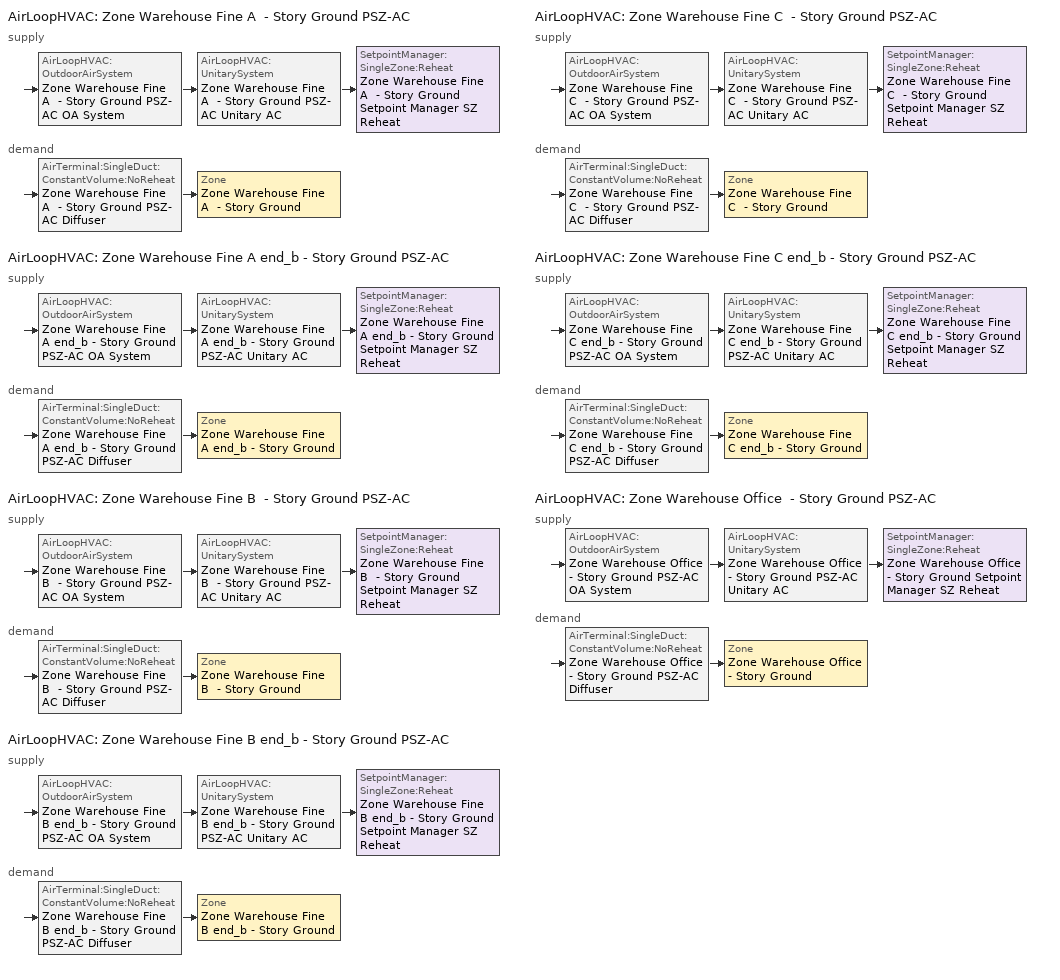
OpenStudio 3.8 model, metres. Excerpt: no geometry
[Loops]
AirLoopHVAC 'Zone Warehouse Fine A  - Story Ground PSZ-AC'
 supply: AirLoopHVAC:OutdoorAirSystem 'Zone Warehouse Fine A  - Story Ground PSZ-AC OA System' > AirLoopHVAC:UnitarySystem 'Zone Warehouse Fine A  - Story Ground PSZ-AC Unitary AC' > SetpointManager:SingleZone:Reheat 'Zone Warehouse Fine A  - Story Ground Setpoint Manager SZ Reheat'
 demand: AirTerminal:SingleDuct:ConstantVolume:NoReheat 'Zone Warehouse Fine A  - Story Ground PSZ-AC Diffuser' > Zone 'Zone Warehouse Fine A  - Story Ground'
AirLoopHVAC 'Zone Warehouse Fine A end_b - Story Ground PSZ-AC'
 supply: AirLoopHVAC:OutdoorAirSystem 'Zone Warehouse Fine A end_b - Story Ground PSZ-AC OA System' > AirLoopHVAC:UnitarySystem 'Zone Warehouse Fine A end_b - Story Ground PSZ-AC Unitary AC' > SetpointManager:SingleZone:Reheat 'Zone Warehouse Fine A end_b - Story Ground Setpoint Manager SZ Reheat'
 demand: AirTerminal:SingleDuct:ConstantVolume:NoReheat 'Zone Warehouse Fine A end_b - Story Ground PSZ-AC Diffuser' > Zone 'Zone Warehouse Fine A end_b - Story Ground'
AirLoopHVAC 'Zone Warehouse Fine B  - Story Ground PSZ-AC'
 supply: AirLoopHVAC:OutdoorAirSystem 'Zone Warehouse Fine B  - Story Ground PSZ-AC OA System' > AirLoopHVAC:UnitarySystem 'Zone Warehouse Fine B  - Story Ground PSZ-AC Unitary AC' > SetpointManager:SingleZone:Reheat 'Zone Warehouse Fine B  - Story Ground Setpoint Manager SZ Reheat'
 demand: AirTerminal:SingleDuct:ConstantVolume:NoReheat 'Zone Warehouse Fine B  - Story Ground PSZ-AC Diffuser' > Zone 'Zone Warehouse Fine B  - Story Ground'
AirLoopHVAC 'Zone Warehouse Fine B end_b - Story Ground PSZ-AC'
 supply: AirLoopHVAC:OutdoorAirSystem 'Zone Warehouse Fine B end_b - Story Ground PSZ-AC OA System' > AirLoopHVAC:UnitarySystem 'Zone Warehouse Fine B end_b - Story Ground PSZ-AC Unitary AC' > SetpointManager:SingleZone:Reheat 'Zone Warehouse Fine B end_b - Story Ground Setpoint Manager SZ Reheat'
 demand: AirTerminal:SingleDuct:ConstantVolume:NoReheat 'Zone Warehouse Fine B end_b - Story Ground PSZ-AC Diffuser' > Zone 'Zone Warehouse Fine B end_b - Story Ground'
AirLoopHVAC 'Zone Warehouse Fine C  - Story Ground PSZ-AC'
 supply: AirLoopHVAC:OutdoorAirSystem 'Zone Warehouse Fine C  - Story Ground PSZ-AC OA System' > AirLoopHVAC:UnitarySystem 'Zone Warehouse Fine C  - Story Ground PSZ-AC Unitary AC' > SetpointManager:SingleZone:Reheat 'Zone Warehouse Fine C  - Story Ground Setpoint Manager SZ Reheat'
 demand: AirTerminal:SingleDuct:ConstantVolume:NoReheat 'Zone Warehouse Fine C  - Story Ground PSZ-AC Diffuser' > Zone 'Zone Warehouse Fine C  - Story Ground'
AirLoopHVAC 'Zone Warehouse Fine C end_b - Story Ground PSZ-AC'
 supply: AirLoopHVAC:OutdoorAirSystem 'Zone Warehouse Fine C end_b - Story Ground PSZ-AC OA System' > AirLoopHVAC:UnitarySystem 'Zone Warehouse Fine C end_b - Story Ground PSZ-AC Unitary AC' > SetpointManager:SingleZone:Reheat 'Zone Warehouse Fine C end_b - Story Ground Setpoint Manager SZ Reheat'
 demand: AirTerminal:SingleDuct:ConstantVolume:NoReheat 'Zone Warehouse Fine C end_b - Story Ground PSZ-AC Diffuser' > Zone 'Zone Warehouse Fine C end_b - Story Ground'
AirLoopHVAC 'Zone Warehouse Office  - Story Ground PSZ-AC'
 supply: AirLoopHVAC:OutdoorAirSystem 'Zone Warehouse Office  - Story Ground PSZ-AC OA System' > AirLoopHVAC:UnitarySystem 'Zone Warehouse Office  - Story Ground PSZ-AC Unitary AC' > SetpointManager:SingleZone:Reheat 'Zone Warehouse Office  - Story Ground Setpoint Manager SZ Reheat'
 demand: AirTerminal:SingleDuct:ConstantVolume:NoReheat 'Zone Warehouse Office  - Story Ground PSZ-AC Diffuser' > Zone 'Zone Warehouse Office  - Story Ground'
[SizingPeriod:DesignDay] Barometric Pressure {Pa}=97342; Wind Speed {m/s}=4.2; Wind Direction {deg}=260; Rain Indicator=No; Snow Indicator=No; Day of Month=21; Day Type=SummerDesignDay; Daylight Saving Time Indicator=No; Humidity Condition Type=Wetbulb; Dry-Bulb Temperature Range Modifier Type=DefaultMultipliers; Solar Model Indicator=ASHRAETau
Name | Maximum Dry-Bulb Temperature {C} | Daily Dry-Bulb Temperature Range {deltaC} | Month | Wetbulb or DewPoint at Maximum Dry-Bulb {C} | ASHRAE Clear Sky Optical Depth for Beam Irradiance | ASHRAE Clear Sky Optical Depth for Diffuse Irradiance
Phoenix Sky Harbor October .4% Condns DB=>MCWB 1 | 38.5 | 12.5 | 10 | 18.6 | 0.339 | 2.479
Phoenix Sky Harbor September .4% Condns DB=>MCWB 1 | 42.2 | 12.1 | 9 | 20.8 | 0.351 | 2.469
[Sizing:Zone] Zone Cooling Design Supply Air Temperature Input Method=SupplyAirTemperature; Zone Cooling Design Supply Air Temperature Difference {deltaC}=11.11; Zone Heating Design Supply Air Temperature Input Method=SupplyAirTemperature; Zone Heating Design Supply Air Temperature Difference {deltaC}=11.11; Zone Cooling Design Supply Air Humidity Ratio {kg-H2O/kg-air}=0.0085; Zone Heating Design Supply Air Humidity Ratio {kg-H2O/kg-air}=0.008; Cooling Design Air Flow Method=DesignDay; Heating Design Air Flow Method=DesignDay; Account for Dedicated Outdoor Air System=No; Dedicated Outdoor Air System Control Strategy=NeutralSupplyAir; Dedicated Outdoor Air Low Setpoint Temperature for Design {C}=autosize; Dedicated Outdoor Air High Setpoint Temperature for Design {C}=autosize; Zone Load Sizing Method=Sensible Load Only No Latent Load; Zone Latent Cooling Design Supply Air Humidity Ratio Input Method=HumidityRatioDifference; Zone Cooling Design Supply Air Humidity Ratio Difference {kgWater/kgDryAir}=0.005; Zone Latent Heating Design Supply Air Humidity Ratio Input Method=HumidityRatioDifference; Zone Humidification Design Supply Air Humidity Ratio Difference {kgWater/kgDryAir}=0.005
Name | Zone Cooling Design Supply Air Temperature {C} | Zone Heating Design Supply Air Temperature {C}
Zone Warehouse Bulk A end_a - Story Ground; Zone Warehouse Bulk B end_a - Story Ground; Zone Warehouse Bulk C end_a - Story Ground; Zone Warehouse Bulk A  - Story Ground; Zone Warehouse Bulk B  - Story Ground; Zone Warehouse Bulk C  - Story Ground | 14 | 40
Zone Warehouse Fine A  - Story Ground; Zone Warehouse Fine B  - Story Ground; Zone Warehouse Fine C  - Story Ground; Zone Warehouse Fine A end_b - Story Ground; Zone Warehouse Fine B end_b - Story Ground; Zone Warehouse Fine C end_b - Story Ground; Zone Warehouse Office  - Story Ground | 12.7778 | 50
[Zone equipment]
Zone Warehouse Bulk A end_a - Story Ground: Zone Warehouse Bulk A end_a - Story Ground Electric Baseboard
Zone Warehouse Bulk B end_a - Story Ground: Zone Warehouse Bulk B end_a - Story Ground Electric Baseboard
Zone Warehouse Bulk C end_a - Story Ground: Zone Warehouse Bulk C end_a - Story Ground Electric Baseboard
Zone Warehouse Bulk A  - Story Ground: Zone Warehouse Bulk A  - Story Ground Electric Baseboard
Zone Warehouse Bulk B  - Story Ground: Zone Warehouse Bulk B  - Story Ground Electric Baseboard
Zone Warehouse Bulk C  - Story Ground: Zone Warehouse Bulk C  - Story Ground Electric Baseboard
Zone Warehouse Fine A  - Story Ground: Zone Warehouse Fine A  - Story Ground PSZ-AC Diffuser
Zone Warehouse Fine B  - Story Ground: Zone Warehouse Fine B  - Story Ground PSZ-AC Diffuser
Zone Warehouse Fine C  - Story Ground: Zone Warehouse Fine C  - Story Ground PSZ-AC Diffuser
Zone Warehouse Fine A end_b - Story Ground: Zone Warehouse Fine A end_b - Story Ground PSZ-AC Diffuser
Zone Warehouse Fine B end_b - Story Ground: Zone Warehouse Fine B end_b - Story Ground PSZ-AC Diffuser
Zone Warehouse Fine C end_b - Story Ground: Zone Warehouse Fine C end_b - Story Ground PSZ-AC Diffuser
Zone Warehouse Office  - Story Ground: Zone Warehouse Office  - Story Ground PSZ-AC Diffuser
[AirLoopHVAC] Design Return Air Flow Fraction of Supply Air Flow=1
Name | Availability Schedule | Design Supply Air Flow Rate {m3/s}
Zone Warehouse Fine A  - Story Ground PSZ-AC | Zone Warehouse Fine A  - Story Ground PSZ-AC_constant_night_fan_schedule | 2.7331
Zone Warehouse Fine A end_b - Story Ground PSZ-AC | Zone Warehouse Fine A end_b - Story Ground PSZ-AC_constant_night_fan_schedule | 0.468752
Zone Warehouse Fine B  - Story Ground PSZ-AC | Zone Warehouse Fine B  - Story Ground PSZ-AC_constant_night_fan_schedule | 4.16467
Zone Warehouse Fine B end_b - Story Ground PSZ-AC | Zone Warehouse Fine B end_b - Story Ground PSZ-AC_constant_night_fan_schedule | 2.42846
Zone Warehouse Fine C  - Story Ground PSZ-AC | Zone Warehouse Fine C  - Story Ground PSZ-AC_constant_night_fan_schedule | 1.29778
Zone Warehouse Fine C end_b - Story Ground PSZ-AC | Zone Warehouse Fine C end_b - Story Ground PSZ-AC_constant_night_fan_schedule | 0.384712
Zone Warehouse Office  - Story Ground PSZ-AC | Zone Warehouse Office  - Story Ground PSZ-AC_constant_night_fan_schedule | 4.23195
[Sizing:System] Type of Load to Size On=Sensible; Central Heating Maximum System Air Flow Ratio=1; Preheat Design Temperature {C}=7.22222; Preheat Design Humidity Ratio {kg-H2O/kg-Air}=0.008; Precool Design Temperature {C}=12.7778; Precool Design Humidity Ratio {kg-H2O/kg-Air}=0.008; Central Cooling Design Supply Air Temperature {C}=12.7778; Central Heating Design Supply Air Temperature {C}=50; Sizing Option=Coincident; 100% Outdoor Air in Cooling=No; 100% Outdoor Air in Heating=No; Central Cooling Design Supply Air Humidity Ratio {kg-H2O/kg-Air}=0.0085; Central Heating Design Supply Air Humidity Ratio {kg-H2O/kg-Air}=0.008; Cooling Design Air Flow Method=DesignDay; Heating Design Air Flow Method=DesignDay; System Outdoor Air Method=ZoneSum; Zone Maximum Outdoor Air Fraction=1; Cooling Supply Air Flow Rate Per Floor Area {m3/s-m2}=0.00996765; Cooling Fraction of Autosized Cooling Supply Air Flow Rate=1; Cooling Supply Air Flow Rate Per Unit Cooling Capacity {m3/s-W}=3.94755e-05; Heating Supply Air Flow Rate Per Floor Area {m3/s-m2}=0.00996765; Heating Fraction of Autosized Heating Supply Air Flow Rate=1; Heating Fraction of Autosized Cooling Supply Air Flow Rate=1; Heating Supply Air Flow Rate Per Unit Heating Capacity {m3/s-W}=3.15882e-05; Cooling Design Capacity Method=CoolingDesignCapacity; Cooling Design Capacity Per Floor Area {W/m2}=234.7; Fraction of Autosized Cooling Design Capacity=1; Heating Design Capacity Method=HeatingDesignCapacity; Heating Design Capacity Per Floor Area {W/m2}=157; Fraction of Autosized Heating Design Capacity=1; Central Cooling Capacity Control Method=OnOff; Occupant Diversity=1
Name | Design Outdoor Air Flow Rate {m3/s} | Cooling Design Capacity {W} | Heating Design Capacity {W}
Zone Warehouse Fine A  - Story Ground PSZ-AC | 2.7331 | 44797.2 | 10925.07
Zone Warehouse Fine A end_b - Story Ground PSZ-AC | 0.468752 | 7659.26 | 2160.83
Zone Warehouse Fine B  - Story Ground PSZ-AC | 4.16467 | 74503.09 | 31389.11
Zone Warehouse Fine B end_b - Story Ground PSZ-AC | 2.42846 | 39893.04 | 10325.9
Zone Warehouse Fine C  - Story Ground PSZ-AC | 1.29778 | 21847.63 | 10964.88
Zone Warehouse Fine C end_b - Story Ground PSZ-AC | 0.384712 | 6298.86 | 2165.39
Zone Warehouse Office  - Story Ground PSZ-AC | 4.23195 | 56590 | 28586.47
[SetpointManager:SingleZone:Reheat] Minimum Supply Air Temperature {C}=12.7778; Maximum Supply Air Temperature {C}=50
Name | Control Zone | Setpoint Node or NodeList
Zone Warehouse Fine A  - Story Ground Setpoint Manager SZ Reheat | Zone Warehouse Fine A  - Story Ground | Zone Warehouse Fine A  - Story Ground PSZ-AC Supply Outlet Node
Zone Warehouse Fine A end_b - Story Ground Setpoint Manager SZ Reheat | Zone Warehouse Fine A end_b - Story Ground | Zone Warehouse Fine A end_b - Story Ground PSZ-AC Supply Outlet Node
Zone Warehouse Fine B  - Story Ground Setpoint Manager SZ Reheat | Zone Warehouse Fine B  - Story Ground | Zone Warehouse Fine B  - Story Ground PSZ-AC Supply Outlet Node
Zone Warehouse Fine B end_b - Story Ground Setpoint Manager SZ Reheat | Zone Warehouse Fine B end_b - Story Ground | Zone Warehouse Fine B end_b - Story Ground PSZ-AC Supply Outlet Node
Zone Warehouse Fine C  - Story Ground Setpoint Manager SZ Reheat | Zone Warehouse Fine C  - Story Ground | Zone Warehouse Fine C  - Story Ground PSZ-AC Supply Outlet Node
Zone Warehouse Fine C end_b - Story Ground Setpoint Manager SZ Reheat | Zone Warehouse Fine C end_b - Story Ground | Zone Warehouse Fine C end_b - Story Ground PSZ-AC Supply Outlet Node
Zone Warehouse Office  - Story Ground Setpoint Manager SZ Reheat | Zone Warehouse Office  - Story Ground | Zone Warehouse Office  - Story Ground PSZ-AC Supply Outlet Node
[Coil:Heating:Gas] Availability Schedule=Always On Discrete; Gas Burner Efficiency=0.8; On Cycle Parasitic Electric Load {W}=0; Off Cycle Parasitic Gas Load {W}=0
Name | Nominal Capacity {W}
Zone Warehouse Fine A  - Story Ground PSZ-AC Gas Htg Coil 396kBtu/hr 0.8 Thermal Eff | 109925
Zone Warehouse Fine A end_b - Story Ground PSZ-AC Gas Htg Coil 71kBtu/hr 0.8 Thermal Eff | 18821.6
Zone Warehouse Fine B  - Story Ground PSZ-AC Gas Htg Coil 612kBtu/hr 0.8 Thermal Eff | 171624
Zone Warehouse Fine B end_b - Story Ground PSZ-AC Gas Htg Coil 360kBtu/hr 0.8 Thermal Eff | 97735.1
Zone Warehouse Fine C  - Story Ground PSZ-AC Gas Htg Coil 208kBtu/hr 0.8 Thermal Eff | 52517
Zone Warehouse Fine C end_b - Story Ground PSZ-AC Gas Htg Coil 59kBtu/hr 0.8 Thermal Eff | 15460.2
Zone Warehouse Office  - Story Ground PSZ-AC Gas Htg Coil 511kBtu/hr 0.8 Thermal Eff | 144326
[Coil:Heating:Electric] Availability Schedule=Always Off Discrete; Efficiency=1; Nominal Capacity {W}=0
Zone Warehouse Fine A  - Story Ground PSZ-AC No Heat; Zone Warehouse Fine A end_b - Story Ground PSZ-AC No Heat; Zone Warehouse Fine B  - Story Ground PSZ-AC No Heat; Zone Warehouse Fine B end_b - Story Ground PSZ-AC No Heat; Zone Warehouse Fine C  - Story Ground PSZ-AC No Heat; Zone Warehouse Fine C end_b - Story Ground PSZ-AC No Heat; Zone Warehouse Office  - Story Ground PSZ-AC No Heat
[Coil:Cooling:DX:SingleSpeed] Availability Schedule=Always On Discrete; Rated Evaporator Fan Power Per Volume Flow Rate 2017 {W/(m3/s)}=773.3; Rated Evaporator Fan Power Per Volume Flow Rate 2023 {W/(m3/s)}=934.4; Total Cooling Capacity Function of Temperature Curve=DOE Ref DX Clg Coil Cool-Cap-fT; Total Cooling Capacity Function of Flow Fraction Curve=DOE Ref DX Clg Coil Cool-CAP-fFlow; Energy Input Ratio Function of Temperature Curve=DOE Ref DX Clg Coil Cool-EIR-fT; Energy Input Ratio Function of Flow Fraction Curve=DOE Ref DX Clg Coil Cool-EIR-fFlow; Part Load Fraction Correlation Curve=DOE Ref DX Clg Coil Cool-PLF-fPLR; Minimum Outdoor Dry-Bulb Temperature for Compressor Operation {C}=-25; Nominal Time for Condensate Removal to Begin {s}=0; Ratio of Initial Moisture Evaporation Rate and Steady State Latent Capacity=0; Maximum Cycling Rate {cycles/hr}=0; Latent Capacity Time Constant {s}=0; Condenser Type=AirCooled; Evaporative Condenser Effectiveness=0.9; Evaporative Condenser Air Flow Rate {m3/s}=autosize; Evaporative Condenser Pump Rated Power Consumption {W}=autosize; Crankcase Heater Capacity {W}=0; Maximum Outdoor Dry-Bulb Temperature for Crankcase Heater Operation {C}=10; Basin Heater Capacity {W/K}=0; Basin Heater Setpoint Temperature {C}=2
Name | Rated Total Cooling Capacity {W} | Rated Sensible Heat Ratio | Rated COP {W/W} | Rated Air Flow Rate {m3/s}
Zone Warehouse Fine A  - Story Ground PSZ-AC 1spd DX AC Clg Coil 192kBtu/hr 9.28EER 200kBtu/hr 8.5EER | 53201.8 | 0.786652 | 2.96645 | 2.7331
Zone Warehouse Fine A end_b - Story Ground PSZ-AC 1spd DX AC Clg Coil 35kBtu/hr 11.06SEER 35kBtu/hr 9.7SEER | 9201.38 | 0.784043 | 3.14722 | 0.468752
Zone Warehouse Fine B  - Story Ground PSZ-AC 1spd DX AC Clg Coil 323kBtu/hr 8.92EER 356kBtu/hr 8.5EER | 94206.7 | 0.731048 | 2.96645 | 4.16467
Zone Warehouse Fine B end_b - Story Ground PSZ-AC 1spd DX AC Clg Coil 176kBtu/hr 9.28EER 181kBtu/hr 8.5EER | 47499.3 | 0.785153 | 2.96645 | 2.42846
Zone Warehouse Fine C  - Story Ground PSZ-AC 1spd DX AC Clg Coil 106kBtu/hr 9.63EER 109kBtu/hr 8.9EER | 26756.4 | 0.764194 | 3.09963 | 1.29778
Zone Warehouse Fine C end_b - Story Ground PSZ-AC 1spd DX AC Clg Coil 29kBtu/hr 11.06SEER 29kBtu/hr 9.7SEER | 7553.27 | 0.783979 | 3.14722 | 0.384712
Zone Warehouse Office  - Story Ground PSZ-AC 1spd DX AC Clg Coil 253kBtu/hr 8.92EER 300kBtu/hr 8.5EER | 75114.7 | 0.800884 | 2.96645 | 4.23195
[Fan:OnOff] Availability Schedule=Always On Discrete; Motor In Airstream Fraction=1
Name | Fan Total Efficiency | Pressure Rise {Pa} | Maximum Flow Rate {m3/s} | Motor Efficiency | Fan Power Ratio Function of Speed Ratio Curve | Fan Efficiency Ratio Function of Speed Ratio Curve
Zone Warehouse Fine A  - Story Ground PSZ-AC Fan | 0.56875 | 622.722 | 2.7331 | 0.875 | Fan On Off Power Curve | Fan On Off Efficiency Curve
Zone Warehouse Fine A end_b - Story Ground PSZ-AC Fan | 0.53625 | 622.722 | 0.468752 | 0.825 | Fan On Off Power Curve 1 | Fan On Off Efficiency Curve 1
Zone Warehouse Fine B  - Story Ground PSZ-AC Fan | 0.5915 | 1110.94 | 4.16467 | 0.91 | Fan On Off Power Curve 2 | Fan On Off Efficiency Curve 2
Zone Warehouse Fine B end_b - Story Ground PSZ-AC Fan | 0.56875 | 622.722 | 2.42846 | 0.875 | Fan On Off Power Curve 3 | Fan On Off Efficiency Curve 3
Zone Warehouse Fine C  - Story Ground PSZ-AC Fan | 0.546 | 622.722 | 1.29778 | 0.84 | Fan On Off Power Curve 4 | Fan On Off Efficiency Curve 4
Zone Warehouse Fine C end_b - Story Ground PSZ-AC Fan | 0.53625 | 622.722 | 0.384712 | 0.825 | Fan On Off Power Curve 5 | Fan On Off Efficiency Curve 5
Zone Warehouse Office  - Story Ground PSZ-AC Fan | 0.5915 | 1110.94 | 4.23195 | 0.91 | Fan On Off Power Curve 6 | Fan On Off Efficiency Curve 6
[AirLoopHVAC:UnitarySystem] Control Type=Load; Dehumidification Control Type=None; Availability Schedule=Always On Discrete; Fan Placement=DrawThrough; DX Heating Coil Sizing Ratio=1; Use DOAS DX Cooling Coil=No; DOAS DX Cooling Coil Leaving Minimum Air Temperature {C}=2; Latent Load Control=SensibleOnlyLoadControl; Supply Air Flow Rate Method During Cooling Operation=SupplyAirFlowRate; Supply Air Flow Rate Method During Heating Operation=SupplyAirFlowRate; Supply Air Flow Rate Method When No Cooling or Heating is Required=None; No Load Supply Air Flow Rate Control Set To Low Speed=Yes; Maximum Supply Air Temperature {C}=50; Maximum Outdoor Dry-Bulb Temperature for Supplemental Heater Operation {C}=21; Ancilliary On-Cycle Electric Power {W}=0; Ancilliary Off-Cycle Electric Power {W}=0
Name | Controlling Zone or Thermostat Location | Supply Fan | Supply Air Fan Operating Mode Schedule | Heating Coil | Cooling Coil | Supplemental Heating Coil | Supply Air Flow Rate During Cooling Operation {m3/s} | Supply Air Flow Rate During Heating Operation {m3/s}
Zone Warehouse Fine A  - Story Ground PSZ-AC Unitary AC | Zone Warehouse Fine A  - Story Ground | Zone Warehouse Fine A  - Story Ground PSZ-AC Fan | Zone Warehouse Fine A  - Story Ground PSZ-AC_constant_night_fan_schedule | Zone Warehouse Fine A  - Story Ground PSZ-AC Gas Htg Coil 396kBtu/hr 0.8 Thermal Eff | Zone Warehouse Fine A  - Story Ground PSZ-AC 1spd DX AC Clg Coil 192kBtu/hr 9.28EER 200kBtu/hr 8.5EER | Zone Warehouse Fine A  - Story Ground PSZ-AC No Heat | 2.7331 | 2.7331
Zone Warehouse Fine A end_b - Story Ground PSZ-AC Unitary AC | Zone Warehouse Fine A end_b - Story Ground | Zone Warehouse Fine A end_b - Story Ground PSZ-AC Fan | Zone Warehouse Fine A end_b - Story Ground PSZ-AC_constant_night_fan_schedule | Zone Warehouse Fine A end_b - Story Ground PSZ-AC Gas Htg Coil 71kBtu/hr 0.8 Thermal Eff | Zone Warehouse Fine A end_b - Story Ground PSZ-AC 1spd DX AC Clg Coil 35kBtu/hr 11.06SEER 35kBtu/hr 9.7SEER | Zone Warehouse Fine A end_b - Story Ground PSZ-AC No Heat | 0.468752 | 0.468752
Zone Warehouse Fine B  - Story Ground PSZ-AC Unitary AC | Zone Warehouse Fine B  - Story Ground | Zone Warehouse Fine B  - Story Ground PSZ-AC Fan | Zone Warehouse Fine B  - Story Ground PSZ-AC_constant_night_fan_schedule | Zone Warehouse Fine B  - Story Ground PSZ-AC Gas Htg Coil 612kBtu/hr 0.8 Thermal Eff | Zone Warehouse Fine B  - Story Ground PSZ-AC 1spd DX AC Clg Coil 323kBtu/hr 8.92EER 356kBtu/hr 8.5EER | Zone Warehouse Fine B  - Story Ground PSZ-AC No Heat | 4.16467 | 4.16467
Zone Warehouse Fine B end_b - Story Ground PSZ-AC Unitary AC | Zone Warehouse Fine B end_b - Story Ground | Zone Warehouse Fine B end_b - Story Ground PSZ-AC Fan | Zone Warehouse Fine B end_b - Story Ground PSZ-AC_constant_night_fan_schedule | Zone Warehouse Fine B end_b - Story Ground PSZ-AC Gas Htg Coil 360kBtu/hr 0.8 Thermal Eff | Zone Warehouse Fine B end_b - Story Ground PSZ-AC 1spd DX AC Clg Coil 176kBtu/hr 9.28EER 181kBtu/hr 8.5EER | Zone Warehouse Fine B end_b - Story Ground PSZ-AC No Heat | 2.42846 | 2.42846
Zone Warehouse Fine C  - Story Ground PSZ-AC Unitary AC | Zone Warehouse Fine C  - Story Ground | Zone Warehouse Fine C  - Story Ground PSZ-AC Fan | Zone Warehouse Fine C  - Story Ground PSZ-AC_constant_night_fan_schedule | Zone Warehouse Fine C  - Story Ground PSZ-AC Gas Htg Coil 208kBtu/hr 0.8 Thermal Eff | Zone Warehouse Fine C  - Story Ground PSZ-AC 1spd DX AC Clg Coil 106kBtu/hr 9.63EER 109kBtu/hr 8.9EER | Zone Warehouse Fine C  - Story Ground PSZ-AC No Heat | 1.29778 | 1.29778
Zone Warehouse Fine C end_b - Story Ground PSZ-AC Unitary AC | Zone Warehouse Fine C end_b - Story Ground | Zone Warehouse Fine C end_b - Story Ground PSZ-AC Fan | Zone Warehouse Fine C end_b - Story Ground PSZ-AC_constant_night_fan_schedule | Zone Warehouse Fine C end_b - Story Ground PSZ-AC Gas Htg Coil 59kBtu/hr 0.8 Thermal Eff | Zone Warehouse Fine C end_b - Story Ground PSZ-AC 1spd DX AC Clg Coil 29kBtu/hr 11.06SEER 29kBtu/hr 9.7SEER | Zone Warehouse Fine C end_b - Story Ground PSZ-AC No Heat | 0.384712 | 0.384712
Zone Warehouse Office  - Story Ground PSZ-AC Unitary AC | Zone Warehouse Office  - Story Ground | Zone Warehouse Office  - Story Ground PSZ-AC Fan | Zone Warehouse Office  - Story Ground PSZ-AC_constant_night_fan_schedule | Zone Warehouse Office  - Story Ground PSZ-AC Gas Htg Coil 511kBtu/hr 0.8 Thermal Eff | Zone Warehouse Office  - Story Ground PSZ-AC 1spd DX AC Clg Coil 253kBtu/hr 8.92EER 300kBtu/hr 8.5EER | Zone Warehouse Office  - Story Ground PSZ-AC No Heat | 4.23195 | 4.23195
[Controller:OutdoorAir] Economizer Control Action Type=ModulateFlow; Lockout Type=LockoutWithCompressor; Minimum Limit Type=FixedMinimum; High Humidity Control=No; Heat Recovery Bypass Control Type=BypassWhenWithinEconomizerLimits; Economizer Operation Staging=InterlockedWithMechanicalCooling
Name | Minimum Outdoor Air Flow Rate {m3/s} | Maximum Outdoor Air Flow Rate {m3/s} | Economizer Control Type | Economizer Maximum Limit Dry-Bulb Temperature {C} | Minimum Outdoor Air Schedule | Controller Mechanical Ventilation | Economizer Maximum Limit Enthalpy {J/kg}
Zone Warehouse Fine A  - Story Ground PSZ-AC OA System Controller | 0.0443098 | 2.7331 | FixedDryBulb | 23.8889 | Zone Warehouse Fine A  - Story Ground PSZ-AC_night_ventcycle_schedule | Controller Mechanical Ventilation 1
Zone Warehouse Fine A end_b - Story Ground PSZ-AC OA System Controller | 0.00530941 | 0.468752 | NoEconomizer | 28 | Zone Warehouse Fine A end_b - Story Ground PSZ-AC_night_ventcycle_schedule | Controller Mechanical Ventilation 2 | 64000
Zone Warehouse Fine B  - Story Ground PSZ-AC OA System Controller | 0.36686 | 4.16467 | FixedDryBulb | 23.8889 | Zone Warehouse Fine B  - Story Ground PSZ-AC_night_ventcycle_schedule | Controller Mechanical Ventilation 3
Zone Warehouse Fine B end_b - Story Ground PSZ-AC OA System Controller | 0.0439589 | 2.42846 | FixedDryBulb | 23.8889 | Zone Warehouse Fine B end_b - Story Ground PSZ-AC_night_ventcycle_schedule | Controller Mechanical Ventilation 4
Zone Warehouse Fine C  - Story Ground PSZ-AC OA System Controller | 0.0443098 | 1.29778 | NoEconomizer | 28 | Zone Warehouse Fine C  - Story Ground PSZ-AC_night_ventcycle_schedule | Controller Mechanical Ventilation 5 | 64000
Zone Warehouse Fine C end_b - Story Ground PSZ-AC OA System Controller | 0.00530941 | 0.384712 | NoEconomizer | 28 | Zone Warehouse Fine C end_b - Story Ground PSZ-AC_night_ventcycle_schedule | Controller Mechanical Ventilation 6 | 64000
Zone Warehouse Office  - Story Ground PSZ-AC OA System Controller | 0.0679887 | 4.23195 | FixedDryBulb | 23.8889 | Zone Warehouse Office  - Story Ground PSZ-AC_night_ventcycle_schedule | Controller Mechanical Ventilation 7
[Controller:MechanicalVentilation] Availability Schedule=Always On Discrete
Controller Mechanical Ventilation 1; Controller Mechanical Ventilation 2; Controller Mechanical Ventilation 3; Controller Mechanical Ventilation 4; Controller Mechanical Ventilation 5; Controller Mechanical Ventilation 6; Controller Mechanical Ventilation 7
[AirLoopHVAC:OutdoorAirSystem]
Name | Controller
Zone Warehouse Fine A  - Story Ground PSZ-AC OA System | Zone Warehouse Fine A  - Story Ground PSZ-AC OA System Controller
Zone Warehouse Fine A end_b - Story Ground PSZ-AC OA System | Zone Warehouse Fine A end_b - Story Ground PSZ-AC OA System Controller
Zone Warehouse Fine B  - Story Ground PSZ-AC OA System | Zone Warehouse Fine B  - Story Ground PSZ-AC OA System Controller
Zone Warehouse Fine B end_b - Story Ground PSZ-AC OA System | Zone Warehouse Fine B end_b - Story Ground PSZ-AC OA System Controller
Zone Warehouse Fine C  - Story Ground PSZ-AC OA System | Zone Warehouse Fine C  - Story Ground PSZ-AC OA System Controller
Zone Warehouse Fine C end_b - Story Ground PSZ-AC OA System | Zone Warehouse Fine C end_b - Story Ground PSZ-AC OA System Controller
Zone Warehouse Office  - Story Ground PSZ-AC OA System | Zone Warehouse Office  - Story Ground PSZ-AC OA System Controller
[AvailabilityManager:NightCycle] Applicability Schedule=Always On Discrete; Control Type=CycleOnAny; Thermostat Tolerance {deltaC}=1; Cycling Run Time {s}=1800
Availability Manager Night Cycle 1; Availability Manager Night Cycle 2; Availability Manager Night Cycle 3; Availability Manager Night Cycle 4; Availability Manager Night Cycle 5; Availability Manager Night Cycle 6; Availability Manager Night Cycle 7
[AirTerminal:SingleDuct:ConstantVolume:NoReheat] Availability Schedule=Always On Discrete
Name | Maximum Air Flow Rate {m3/s}
Zone Warehouse Fine A  - Story Ground PSZ-AC Diffuser | 2.7331
Zone Warehouse Fine A end_b - Story Ground PSZ-AC Diffuser | 0.468752
Zone Warehouse Fine B  - Story Ground PSZ-AC Diffuser | 4.16467
Zone Warehouse Fine B end_b - Story Ground PSZ-AC Diffuser | 2.42846
Zone Warehouse Fine C  - Story Ground PSZ-AC Diffuser | 1.29778
Zone Warehouse Fine C end_b - Story Ground PSZ-AC Diffuser | 0.384712
Zone Warehouse Office  - Story Ground PSZ-AC Diffuser | 4.23195
[ZoneHVAC:Baseboard:Convective:Electric] Availability Schedule=Always On Discrete; Efficiency=1
Name | Nominal Capacity {W}
Zone Warehouse Bulk A  - Story Ground Electric Baseboard | 6234.41
Zone Warehouse Bulk A end_a - Story Ground Electric Baseboard | 638.87
Zone Warehouse Bulk B  - Story Ground Electric Baseboard | 5294.23
Zone Warehouse Bulk B end_a - Story Ground Electric Baseboard | 2736.83
Zone Warehouse Bulk C  - Story Ground Electric Baseboard | 6144.24
Zone Warehouse Bulk C end_a - Story Ground Electric Baseboard | 633.269
[Schedule:Constant]
Name | Value
Always On Discrete; Zone Warehouse Fine A  - Story Ground PSZ-AC_night_ventcycle_schedule; Zone Warehouse Fine A  - Story Ground PSZ-AC_constant_night_fan_schedule; Zone Warehouse Fine A end_b - Story Ground PSZ-AC_night_ventcycle_schedule; Zone Warehouse Fine A end_b - Story Ground PSZ-AC_constant_night_fan_schedule; Zone Warehouse Fine B  - Story Ground PSZ-AC_night_ventcycle_schedule; Zone Warehouse Fine B  - Story Ground PSZ-AC_constant_night_fan_schedule; Zone Warehouse Fine B end_b - Story Ground PSZ-AC_night_ventcycle_schedule; Zone Warehouse Fine B end_b - Story Ground PSZ-AC_constant_night_fan_schedule; Zone Warehouse Fine C  - Story Ground PSZ-AC_night_ventcycle_schedule; Zone Warehouse Fine C  - Story Ground PSZ-AC_constant_night_fan_schedule; Zone Warehouse Fine C end_b - Story Ground PSZ-AC_night_ventcycle_schedule; Zone Warehouse Fine C end_b - Story Ground PSZ-AC_constant_night_fan_schedule; Zone Warehouse Office  - Story Ground PSZ-AC_night_ventcycle_schedule; Zone Warehouse Office  - Story Ground PSZ-AC_constant_night_fan_schedule | 1
Always Off Discrete | 0
[Curve:Exponent] Coefficient1 Constant=1; Coefficient2 Constant=0; Coefficient3 Constant=0; Minimum Value of x=0; Maximum Value of x=1
Fan On Off Power Curve; Fan On Off Power Curve 1; Fan On Off Power Curve 2; Fan On Off Power Curve 3; Fan On Off Power Curve 4; Fan On Off Power Curve 5; Fan On Off Power Curve 6
[Curve:Cubic] Coefficient1 Constant=1; Coefficient2 x=0; Coefficient3 x**2=0; Coefficient4 x**3=0
Name | Minimum Value of x | Maximum Value of x
Fan On Off Efficiency Curve; Fan On Off Efficiency Curve 1; Fan On Off Efficiency Curve 2; Fan On Off Efficiency Curve 3; Fan On Off Efficiency Curve 4; Fan On Off Efficiency Curve 5; Fan On Off Efficiency Curve 6 | 0 | 1
DOE Ref DX Clg Coil Cool-CAP-fFlow; DOE Ref DX Clg Coil Cool-EIR-fFlow | -100 | 100
[Curve:Biquadratic] Minimum Value of x=-100; Maximum Value of x=100; Minimum Value of y=-100; Maximum Value of y=100
Name | Coefficient1 Constant | Coefficient2 x | Coefficient3 x**2 | Coefficient4 y | Coefficient5 y**2 | Coefficient6 x*y
DOE Ref DX Clg Coil Cool-Cap-fT | 0.971212 | -0.0152755 | 0.00144345 | -0.00039321 | -6.8364e-06 | -0.000290596
DOE Ref DX Clg Coil Cool-EIR-fT | 0.286871 | 0.0239022 | -0.000810648 | 0.0134585 | 0.000338936 | -0.000487004
[Curve:Quadratic]
DOE Ref DX Clg Coil Cool-PLF-fPLR: Coefficient1 Constant=0.909496; Coefficient2 x=0.0986477; Coefficient3 x**2=-0.00819488; Minimum Value of x=0; Maximum Value of x=1
